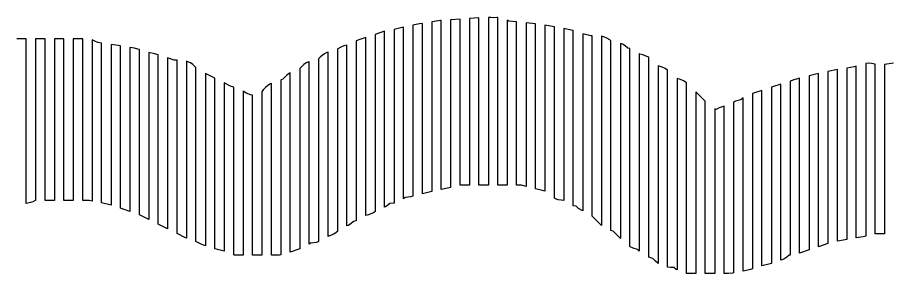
# Model space of a CAD drawing. Extents: x -6 to 1890, y -8 to 898.
# Drawn here: x 733.9 to 1104.5, y 789.7 to 898.4 of the extents above; entities that cross this region are included whole.
import ezdxf

# ---------------------------------------------------------------- set-up
doc = ezdxf.new("R2010")
doc.units = 0
doc.layers.add('PECAS_2D', color=3, linetype='Continuous')

msp = doc.modelspace()

# ---------------------------------------------------------------- linework, layer by layer
at = {"layer": 'PECAS_2D'}
msp.add_lwpolyline([(1105.344, 878.955), (1101.578, 878.484), (1101.578, 873.345), (1101.578, 872.06), (1101.578, 870.775), (1101.578, 869.491), (1101.578, 868.206), (1101.578, 866.921), (1101.578, 864.352), (1101.578, 861.782), (1101.578, 859.212), (1101.578, 856.643), (1101.578, 854.073), (1101.578, 852.788), (1101.578, 851.504), (1101.578, 850.219), (1101.578, 848.934), (1101.578, 816.814), (1101.578, 815.529), (1101.578, 814.244), (1101.578, 812.96), (1101.578, 811.675), (1101.578, 810.39), (1101.578, 806.536), (1097.578, 806.536), (1097.578, 810.396), (1097.578, 811.683), (1097.578, 812.97), (1097.578, 814.256), (1097.578, 815.543), (1097.578, 816.83), (1097.578, 849), (1097.578, 850.287), (1097.578, 851.573), (1097.578, 852.86), (1097.578, 854.147), (1097.578, 856.72), (1097.578, 859.294), (1097.578, 861.868), (1097.578, 864.441), (1097.578, 865.728), (1097.578, 867.015), (1097.578, 868.302), (1097.578, 869.588), (1097.578, 870.875), (1097.578, 872.162), (1097.578, 873.449), (1097.578, 878.596), (1097.482, 878.633), (1096.11, 878.936), (1094.7, 879.024), (1093.578, 878.92), (1093.578, 872.491), (1093.578, 871.205), (1093.578, 869.919), (1093.578, 868.633), (1093.578, 867.348), (1093.578, 866.062), (1093.578, 863.49), (1093.578, 860.919), (1093.578, 858.347), (1093.578, 855.775), (1093.578, 853.204), (1093.578, 851.918), (1093.578, 850.632), (1093.578, 849.346), (1093.578, 848.06), (1093.578, 817.201), (1093.578, 815.915), (1093.578, 814.629), (1093.578, 813.343), (1093.578, 812.057), (1093.578, 810.772), (1093.578, 805.628), (1092.458, 805.367), (1089.578, 804.887), (1089.578, 810.092), (1089.578, 811.394), (1089.578, 812.695), (1089.578, 813.997), (1089.578, 815.298), (1089.578, 847.832), (1089.578, 849.134), (1089.578, 850.435), (1089.578, 851.736), (1089.578, 853.038), (1089.578, 855.64), (1089.578, 858.243), (1089.578, 860.846), (1089.578, 863.449), (1089.578, 866.051), (1089.578, 867.353), (1089.578, 868.654), (1089.578, 869.955), (1089.578, 871.257), (1089.578, 872.558), (1089.578, 877.764), (1088.761, 877.491), (1085.578, 876.961), (1085.578, 871.765), (1085.578, 870.466), (1085.578, 869.167), (1085.578, 867.868), (1085.578, 866.569), (1085.578, 863.971), (1085.578, 861.374), (1085.578, 858.776), (1085.578, 856.178), (1085.578, 853.58), (1085.578, 852.281), (1085.578, 850.982), (1085.578, 849.683), (1085.578, 848.384), (1085.578, 847.085), (1085.578, 815.911), (1085.578, 814.612), (1085.578, 813.313), (1085.578, 812.014), (1085.578, 810.715), (1085.578, 809.416), (1085.578, 804.22), (1084.847, 804.098), (1081.578, 803.445), (1081.578, 808.648), (1081.578, 809.949), (1081.578, 811.25), (1081.578, 812.551), (1081.578, 813.851), (1081.578, 846.373), (1081.578, 847.673), (1081.578, 848.974), (1081.578, 850.275), (1081.578, 851.576), (1081.578, 854.178), (1081.578, 856.779), (1081.578, 859.381), (1081.578, 861.983), (1081.578, 864.584), (1081.578, 865.885), (1081.578, 867.186), (1081.578, 868.487), (1081.578, 869.788), (1081.578, 871.089), (1081.578, 876.292), (1077.578, 875.495), (1077.578, 870.277), (1077.578, 868.972), (1077.578, 867.668), (1077.578, 866.363), (1077.578, 865.059), (1077.578, 863.754), (1077.578, 862.45), (1077.578, 859.841), (1077.578, 857.232), (1077.578, 854.623), (1077.578, 852.014), (1077.578, 850.71), (1077.578, 849.405), (1077.578, 848.101), (1077.578, 846.796), (1077.578, 845.492), (1077.578, 812.88), (1077.578, 811.575), (1077.578, 810.271), (1077.578, 808.966), (1077.578, 807.662), (1077.578, 802.444), (1073.578, 801.111), (1073.578, 806.27), (1073.578, 807.56), (1073.578, 808.85), (1073.578, 810.14), (1073.578, 811.43), (1073.578, 846.258), (1073.578, 847.548), (1073.578, 848.838), (1073.578, 850.128), (1073.578, 852.708), (1073.578, 855.287), (1073.578, 857.867), (1073.578, 860.447), (1073.578, 861.737), (1073.578, 863.027), (1073.578, 864.317), (1073.578, 865.607), (1073.578, 866.897), (1073.578, 868.187), (1073.578, 869.477), (1073.578, 874.636), (1069.578, 873.636), (1069.578, 868.453), (1069.578, 867.157), (1069.578, 865.862), (1069.578, 864.566), (1069.578, 863.27), (1069.578, 861.974), (1069.578, 859.383), (1069.578, 856.791), (1069.578, 854.2), (1069.578, 851.608), (1069.578, 849.017), (1069.578, 847.721), (1069.578, 846.425), (1069.578, 845.129), (1069.578, 843.833), (1069.578, 810.143), (1069.578, 808.848), (1069.578, 807.552), (1069.578, 806.256), (1069.578, 804.96), (1069.578, 799.777), (1065.578, 798.444), (1065.578, 803.65), (1065.578, 804.952), (1065.578, 806.254), (1065.578, 807.555), (1065.578, 808.857), (1065.578, 842.699), (1065.578, 844.001), (1065.578, 845.302), (1065.578, 846.604), (1065.578, 847.906), (1065.578, 849.207), (1065.578, 851.81), (1065.578, 854.414), (1065.578, 857.017), (1065.578, 859.62), (1065.578, 860.922), (1065.578, 863.525), (1065.578, 864.827), (1065.578, 866.128), (1065.578, 867.43), (1065.578, 872.636), (1064.195, 872.291), (1063.524, 872.095), (1061.578, 871.446), (1061.578, 866.258), (1061.578, 864.96), (1061.578, 863.663), (1061.578, 862.366), (1061.578, 861.069), (1061.578, 858.474), (1061.578, 857.177), (1061.578, 854.583), (1061.578, 851.988), (1061.578, 849.394), (1061.578, 846.8), (1061.578, 845.502), (1061.578, 844.205), (1061.578, 841.611), (1061.578, 807.884), (1061.578, 806.586), (1061.578, 805.289), (1061.578, 803.992), (1061.578, 802.695), (1061.578, 801.398), (1061.578, 797.506), (1061.122, 797.487), (1060.077, 796.611), (1058.905, 795.896), (1057.578, 795.346), (1057.578, 800.503), (1057.578, 801.792), (1057.578, 803.081), (1057.578, 804.37), (1057.578, 805.659), (1057.578, 806.948), (1057.578, 840.464), (1057.578, 843.042), (1057.578, 844.331), (1057.578, 845.621), (1057.578, 848.199), (1057.578, 850.777), (1057.578, 853.355), (1057.578, 855.933), (1057.578, 858.511), (1057.578, 859.8), (1057.578, 861.09), (1057.578, 862.379), (1057.578, 863.668), (1057.578, 864.957), (1057.578, 870.113), (1053.578, 868.78), (1053.578, 863.624), (1053.578, 862.335), (1053.578, 861.046), (1053.578, 859.757), (1053.578, 858.468), (1053.578, 855.89), (1053.578, 854.601), (1053.578, 852.023), (1053.578, 849.446), (1053.578, 846.868), (1053.578, 844.29), (1053.578, 843.001), (1053.578, 841.712), (1053.578, 840.423), (1053.578, 839.134), (1053.578, 805.622), (1053.578, 804.333), (1053.578, 803.044), (1053.578, 801.755), (1053.578, 800.466), (1053.578, 799.177), (1053.578, 794.021), (1053.098, 793.881), (1049.578, 793.001), (1049.578, 798.135), (1049.578, 799.419), (1049.578, 800.703), (1049.578, 801.986), (1049.578, 803.27), (1049.578, 808.404), (1049.578, 837.925), (1049.578, 839.209), (1049.578, 840.492), (1049.578, 841.776), (1049.578, 843.059), (1049.578, 844.343), (1049.578, 846.91), (1049.578, 849.477), (1049.578, 852.044), (1049.578, 854.611), (1049.578, 857.178), (1049.578, 858.462), (1049.578, 859.745), (1049.578, 861.029), (1049.578, 867.446), (1045.578, 866.113), (1045.578, 859.592), (1045.578, 858.288), (1045.578, 856.984), (1045.578, 855.68), (1045.578, 854.376), (1045.578, 853.072), (1045.578, 850.463), (1045.578, 847.855), (1045.578, 845.247), (1045.578, 842.639), (1045.578, 841.334), (1045.578, 840.03), (1045.578, 838.726), (1045.578, 837.422), (1045.578, 836.118), (1045.578, 802.21), (1045.578, 800.906), (1045.578, 799.602), (1045.578, 798.298), (1045.578, 796.994), (1045.578, 791.777), (1044.72, 791.491), (1043.627, 791.201), (1041.578, 790.791), (1041.578, 795.949), (1041.578, 797.239), (1041.578, 798.528), (1041.578, 799.817), (1041.578, 801.107), (1041.578, 834.633), (1041.578, 835.922), (1041.578, 837.212), (1041.578, 838.501), (1041.578, 839.791), (1041.578, 842.369), (1041.578, 844.948), (1041.578, 847.527), (1041.578, 850.106), (1041.578, 851.396), (1041.578, 853.975), (1041.578, 855.264), (1041.578, 856.553), (1041.578, 857.843), (1041.578, 864.29), (1040.569, 863.424), (1039.451, 863.194), (1038.358, 862.821), (1037.578, 862.437), (1037.578, 855.969), (1037.578, 854.675), (1037.578, 853.381), (1037.578, 852.088), (1037.578, 850.794), (1037.578, 848.207), (1037.578, 845.619), (1037.578, 843.032), (1037.578, 840.445), (1037.578, 839.151), (1037.578, 837.857), (1037.578, 836.564), (1037.578, 835.27), (1037.578, 833.976), (1037.578, 832.683), (1037.578, 831.389), (1037.578, 801.634), (1037.578, 800.341), (1037.578, 799.047), (1037.578, 797.753), (1037.578, 796.46), (1037.578, 795.166), (1037.578, 789.991), (1037.164, 789.908), (1035.379, 789.732), (1033.578, 789.732), (1033.578, 793.604), (1033.578, 794.895), (1033.578, 796.186), (1033.578, 797.476), (1033.578, 798.767), (1033.578, 800.058), (1033.578, 829.746), (1033.578, 831.037), (1033.578, 832.328), (1033.578, 833.619), (1033.578, 834.909), (1033.578, 836.2), (1033.578, 838.782), (1033.578, 841.363), (1033.578, 843.945), (1033.578, 846.526), (1033.578, 849.108), (1033.578, 850.399), (1033.578, 851.69), (1033.578, 852.98), (1033.578, 854.271), (1033.578, 860.725), (1032.672, 860.517), (1031.388, 860.007), (1030.209, 859.317), (1029.578, 859.69), (1029.578, 854.508), (1029.578, 853.213), (1029.578, 851.917), (1029.578, 849.326), (1029.578, 848.031), (1029.578, 846.735), (1029.578, 844.144), (1029.578, 841.553), (1029.578, 836.371), (1029.578, 835.075), (1029.578, 833.78), (1029.578, 832.484), (1029.578, 831.189), (1029.578, 829.893), (1029.578, 800.096), (1029.578, 798.8), (1029.578, 797.505), (1029.578, 796.209), (1029.578, 794.914), (1029.578, 793.618), (1029.578, 789.732), (1025.578, 789.732), (1025.578, 793.581), (1025.578, 794.864), (1025.578, 796.147), (1025.578, 797.43), (1025.578, 798.713), (1025.578, 799.996), (1025.578, 832.073), (1025.578, 834.639), (1025.578, 835.922), (1025.578, 837.205), (1025.578, 839.771), (1025.578, 842.337), (1025.578, 843.62), (1025.578, 844.903), (1025.578, 846.186), (1025.578, 847.469), (1025.578, 848.752), (1025.578, 850.035), (1025.578, 851.319), (1025.578, 852.602), (1025.578, 853.885), (1025.578, 855.168), (1025.578, 856.451), (1025.578, 857.734), (1025.578, 862.866), (1021.578, 866.866), (1021.578, 861.724), (1021.578, 860.438), (1021.578, 859.153), (1021.578, 857.867), (1021.578, 856.581), (1021.578, 855.296), (1021.578, 852.725), (1021.578, 850.154), (1021.578, 848.868), (1021.578, 846.297), (1021.578, 845.011), (1021.578, 843.726), (1021.578, 842.44), (1021.578, 841.155), (1021.578, 839.869), (1021.578, 838.583), (1021.578, 837.298), (1021.578, 836.012), (1021.578, 834.727), (1021.578, 800.016), (1021.578, 798.731), (1021.578, 797.445), (1021.578, 796.16), (1021.578, 794.874), (1021.578, 793.588), (1021.578, 789.732), (1018.576, 789.732), (1017.578, 789.808), (1017.578, 794.946), (1017.578, 796.23), (1017.578, 797.515), (1017.578, 798.799), (1017.578, 800.083), (1017.578, 801.368), (1017.578, 837.332), (1017.578, 838.616), (1017.578, 839.901), (1017.578, 841.185), (1017.578, 842.47), (1017.578, 843.754), (1017.578, 845.038), (1017.578, 847.607), (1017.578, 850.176), (1017.578, 852.745), (1017.578, 854.029), (1017.578, 856.598), (1017.578, 857.883), (1017.578, 859.167), (1017.578, 860.452), (1017.578, 861.736), (1017.578, 863.02), (1017.578, 864.305), (1017.578, 870.727), (1017.482, 870.809), (1016.282, 871.551), (1014.99, 872.095), (1013.578, 872.566), (1013.578, 867.403), (1013.578, 866.112), (1013.578, 864.822), (1013.578, 863.531), (1013.578, 862.24), (1013.578, 859.659), (1013.578, 858.368), (1013.578, 857.077), (1013.578, 854.496), (1013.578, 851.914), (1013.578, 849.333), (1013.578, 848.042), (1013.578, 846.752), (1013.578, 845.461), (1013.578, 844.17), (1013.578, 841.589), (1013.578, 802.867), (1013.578, 801.577), (1013.578, 800.286), (1013.578, 798.995), (1013.578, 797.704), (1013.578, 796.414), (1013.578, 791.251), (1013.287, 791.426), (1012.222, 792.317), (1010.82, 792.317), (1009.578, 792.407), (1009.578, 797.555), (1009.578, 798.842), (1009.578, 800.129), (1009.578, 801.417), (1009.578, 802.704), (1009.578, 803.991), (1009.578, 845.18), (1009.578, 846.467), (1009.578, 847.754), (1009.578, 849.041), (1009.578, 850.328), (1009.578, 851.615), (1009.578, 854.19), (1009.578, 856.764), (1009.578, 859.338), (1009.578, 860.625), (1009.578, 861.913), (1009.578, 863.2), (1009.578, 864.487), (1009.578, 865.774), (1009.578, 867.061), (1009.578, 868.348), (1009.578, 869.636), (1009.578, 870.923), (1009.578, 876.071), (1008.527, 876.721), (1007.234, 877.266), (1005.578, 877.818), (1005.578, 872.66), (1005.578, 871.37), (1005.578, 870.081), (1005.578, 868.791), (1005.578, 867.502), (1005.578, 866.212), (1005.578, 864.923), (1005.578, 863.633), (1005.578, 862.344), (1005.578, 859.765), (1005.578, 857.186), (1005.578, 854.607), (1005.578, 853.317), (1005.578, 852.027), (1005.578, 850.738), (1005.578, 849.448), (1005.578, 848.159), (1005.578, 806.894), (1005.578, 805.605), (1005.578, 804.315), (1005.578, 803.026), (1005.578, 801.736), (1005.578, 800.447), (1005.578, 799.157), (1005.578, 793.999), (1005.267, 794.208), (1004.385, 794.982), (1003.319, 796.048), (1001.578, 796.629), (1001.578, 801.766), (1001.578, 803.051), (1001.578, 804.335), (1001.578, 805.62), (1001.578, 806.904), (1001.578, 808.188), (1001.578, 809.473), (1001.578, 850.574), (1001.578, 851.858), (1001.578, 853.143), (1001.578, 854.427), (1001.578, 855.711), (1001.578, 856.996), (1001.578, 859.565), (1001.578, 862.134), (1001.578, 863.418), (1001.578, 865.987), (1001.578, 868.556), (1001.578, 869.84), (1001.578, 871.124), (1001.578, 872.409), (1001.578, 873.693), (1001.578, 874.978), (1001.578, 876.262), (1001.578, 881.4), (1001.185, 881.664), (1000.127, 882.192), (999.014, 882.577), (997.865, 882.823), (997.578, 883.076), (997.578, 877.914), (997.578, 876.624), (997.578, 875.334), (997.578, 874.043), (997.578, 872.753), (997.578, 871.463), (997.578, 870.172), (997.578, 868.882), (997.578, 867.592), (997.578, 865.011), (997.578, 862.43), (997.578, 859.85), (997.578, 858.56), (997.578, 857.269), (997.578, 855.979), (997.578, 854.688), (997.578, 853.398), (997.578, 812.108), (997.578, 810.817), (997.578, 809.527), (997.578, 808.237), (997.578, 806.946), (997.578, 805.656), (997.578, 804.366), (997.578, 799.204), (996.856, 799.926), (995.016, 800.54), (993.724, 801.084), (993.578, 801.174), (993.578, 806.346), (993.578, 807.639), (993.578, 808.932), (993.578, 810.225), (993.578, 811.518), (993.578, 812.811), (993.578, 814.104), (993.578, 855.479), (993.578, 856.772), (993.578, 858.065), (993.578, 859.358), (993.578, 860.651), (993.578, 863.237), (993.578, 865.823), (993.578, 867.116), (993.578, 869.702), (993.578, 872.288), (993.578, 873.581), (993.578, 874.874), (993.578, 876.167), (993.578, 877.46), (993.578, 878.753), (993.578, 880.046), (993.578, 885.218), (992.695, 885.408), (991.623, 886.325), (990.399, 887.078), (989.578, 887.418), (989.578, 882.243), (989.578, 880.949), (989.578, 879.656), (989.578, 877.068), (989.578, 875.774), (989.578, 874.481), (989.578, 873.187), (989.578, 871.893), (989.578, 870.599), (989.578, 868.012), (989.578, 865.424), (989.578, 862.837), (989.578, 861.543), (989.578, 860.25), (989.578, 858.956), (989.578, 857.662), (989.578, 818.85), (989.578, 817.556), (989.578, 816.263), (989.578, 814.969), (989.578, 813.675), (989.578, 812.381), (989.578, 811.088), (989.578, 804.619), (986.515, 807.682), (985.578, 807.994), (985.578, 813.192), (985.578, 814.491), (985.578, 815.79), (985.578, 817.09), (985.578, 818.389), (985.578, 819.688), (985.578, 820.988), (985.578, 822.287), (985.578, 859.967), (985.578, 861.267), (985.578, 862.566), (985.578, 863.865), (985.578, 865.165), (985.578, 867.763), (985.578, 870.362), (985.578, 872.961), (985.578, 875.559), (985.578, 876.859), (985.578, 878.158), (985.578, 879.457), (985.578, 880.757), (985.578, 882.056), (985.578, 883.355), (985.578, 888.553), (985.086, 888.964), (983.875, 889.694), (982.558, 890.23), (981.578, 890.46), (981.578, 885.275), (981.578, 883.979), (981.578, 882.683), (981.578, 881.387), (981.578, 880.091), (981.578, 878.795), (981.578, 877.499), (981.578, 876.202), (981.578, 874.906), (981.578, 872.314), (981.578, 869.722), (981.578, 867.13), (981.578, 865.833), (981.578, 864.537), (981.578, 863.241), (981.578, 861.945), (981.578, 860.649), (981.578, 824.357), (981.578, 823.061), (981.578, 821.765), (981.578, 820.469), (981.578, 819.173), (981.578, 817.877), (981.578, 816.58), (981.578, 810.1), (981.118, 810.494), (977.578, 814.034), (977.578, 819.229), (977.578, 820.527), (977.578, 821.826), (977.578, 823.125), (977.578, 824.424), (977.578, 825.722), (977.578, 827.021), (977.578, 862.087), (977.578, 863.385), (977.578, 864.684), (977.578, 865.983), (977.578, 867.282), (977.578, 868.58), (977.578, 871.178), (977.578, 873.775), (977.578, 876.373), (977.578, 877.672), (977.578, 878.97), (977.578, 880.269), (977.578, 881.568), (977.578, 882.866), (977.578, 884.165), (977.578, 885.464), (977.578, 886.763), (977.578, 890.659), (977.04, 890.659), (973.578, 891.524), (973.578, 887.637), (973.578, 886.341), (973.578, 885.045), (973.578, 883.75), (973.578, 882.454), (973.578, 881.158), (973.578, 879.862), (973.578, 878.567), (973.578, 877.271), (973.578, 875.975), (973.578, 873.383), (973.578, 870.792), (973.578, 868.2), (973.578, 866.905), (973.578, 865.609), (973.578, 864.313), (973.578, 829.327), (973.578, 828.032), (973.578, 826.736), (973.578, 825.44), (973.578, 824.144), (973.578, 822.849), (973.578, 821.553), (973.578, 816.37), (973.042, 816.596), (971.842, 817.337), (970.768, 818.259), (969.578, 818.514), (969.578, 823.728), (969.578, 825.032), (969.578, 826.336), (969.578, 827.639), (969.578, 828.943), (969.578, 830.247), (969.578, 831.55), (969.578, 865.445), (969.578, 866.749), (969.578, 868.053), (969.578, 869.356), (969.578, 871.964), (969.578, 874.571), (969.578, 877.178), (969.578, 878.482), (969.578, 879.786), (969.578, 881.089), (969.578, 882.393), (969.578, 883.697), (969.578, 885), (969.578, 886.304), (969.578, 887.608), (969.578, 888.911), (969.578, 892.822), (968.656, 893.067), (965.578, 893.683), (965.578, 889.776), (965.578, 888.474), (965.578, 887.171), (965.578, 885.869), (965.578, 884.567), (965.578, 883.264), (965.578, 881.962), (965.578, 879.358), (965.578, 878.055), (965.578, 875.451), (965.578, 872.846), (965.578, 871.544), (965.578, 870.242), (965.578, 868.939), (965.578, 867.637), (965.578, 866.335), (965.578, 832.475), (965.578, 831.173), (965.578, 829.87), (965.578, 828.568), (965.578, 827.266), (965.578, 825.964), (965.578, 824.661), (965.578, 820.754), (964.408, 820.83), (963.237, 821.061), (962.096, 821.447), (961.578, 821.703), (961.578, 826.9), (961.578, 828.2), (961.578, 829.499), (961.578, 830.799), (961.578, 832.098), (961.578, 833.397), (961.578, 867.181), (961.578, 868.48), (961.578, 869.779), (961.578, 871.079), (961.578, 872.378), (961.578, 874.977), (961.578, 877.576), (961.578, 878.875), (961.578, 881.474), (961.578, 882.773), (961.578, 884.072), (961.578, 885.372), (961.578, 886.671), (961.578, 887.97), (961.578, 889.27), (961.578, 890.569), (961.578, 894.467), (957.578, 895.134), (957.578, 891.218), (957.578, 889.913), (957.578, 888.608), (957.578, 887.303), (957.578, 885.997), (957.578, 884.692), (957.578, 883.387), (957.578, 882.082), (957.578, 880.776), (957.578, 878.166), (957.578, 875.556), (957.578, 872.945), (957.578, 871.64), (957.578, 870.335), (957.578, 869.03), (957.578, 867.724), (957.578, 835.094), (957.578, 833.789), (957.578, 832.484), (957.578, 831.178), (957.578, 829.873), (957.578, 828.568), (957.578, 824.652), (956.569, 824.989), (953.578, 825.737), (953.578, 829.628), (953.578, 830.925), (953.578, 832.222), (953.578, 833.519), (953.578, 834.816), (953.578, 836.113), (953.578, 868.54), (953.578, 869.837), (953.578, 871.134), (953.578, 872.431), (953.578, 873.728), (953.578, 876.323), (953.578, 878.917), (953.578, 881.511), (953.578, 882.808), (953.578, 884.105), (953.578, 885.402), (953.578, 886.699), (953.578, 887.996), (953.578, 889.293), (953.578, 890.59), (953.578, 891.888), (953.578, 895.779), (949.578, 896.146), (949.578, 892.29), (949.578, 891.005), (949.578, 889.719), (949.578, 888.434), (949.578, 887.149), (949.578, 885.863), (949.578, 884.578), (949.578, 883.293), (949.578, 880.722), (949.578, 878.151), (949.578, 875.58), (949.578, 874.295), (949.578, 873.01), (949.578, 871.724), (949.578, 870.439), (949.578, 869.154), (949.578, 838.305), (949.578, 835.734), (949.578, 834.449), (949.578, 833.163), (949.578, 831.878), (949.578, 830.593), (949.578, 826.737), (947.654, 827.217), (945.578, 827.217), (945.578, 831.067), (945.578, 832.35), (945.578, 833.633), (945.578, 834.917), (945.578, 836.2), (945.578, 837.483), (945.578, 870.846), (945.578, 872.129), (945.578, 873.412), (945.578, 874.696), (945.578, 877.262), (945.578, 879.828), (945.578, 881.112), (945.578, 883.678), (945.578, 884.961), (945.578, 886.244), (945.578, 887.528), (945.578, 888.811), (945.578, 890.094), (945.578, 891.377), (945.578, 892.66), (945.578, 896.51), (942.305, 896.807), (941.578, 897.233), (941.578, 893.343), (941.578, 892.047), (941.578, 890.75), (941.578, 889.453), (941.578, 888.157), (941.578, 886.86), (941.578, 885.564), (941.578, 884.267), (941.578, 881.674), (941.578, 879.081), (941.578, 876.488), (941.578, 875.191), (941.578, 873.894), (941.578, 872.598), (941.578, 871.301), (941.578, 870.005), (941.578, 837.59), (941.578, 836.294), (941.578, 834.997), (941.578, 833.7), (941.578, 832.404), (941.578, 831.107), (941.578, 827.217), (937.578, 827.217), (937.578, 831.099), (937.578, 832.393), (937.578, 833.687), (937.578, 834.981), (937.578, 836.275), (937.578, 837.569), (937.578, 869.917), (937.578, 871.211), (937.578, 872.505), (937.578, 873.798), (937.578, 875.092), (937.578, 877.68), (937.578, 880.268), (937.578, 882.856), (937.578, 884.15), (937.578, 885.444), (937.578, 886.738), (937.578, 888.032), (937.578, 889.326), (937.578, 890.619), (937.578, 891.913), (937.578, 893.207), (937.578, 898.383), (937.186, 898.414), (935.848, 898.322), (934.556, 898.414), (933.578, 898.414), (933.578, 893.236), (933.578, 891.942), (933.578, 890.648), (933.578, 889.353), (933.578, 888.059), (933.578, 886.764), (933.578, 885.47), (933.578, 884.175), (933.578, 881.586), (933.578, 878.997), (933.578, 876.408), (933.578, 875.114), (933.578, 873.819), (933.578, 872.525), (933.578, 871.23), (933.578, 869.936), (933.578, 837.573), (933.578, 836.279), (933.578, 834.984), (933.578, 833.69), (933.578, 832.395), (933.578, 831.101), (933.578, 827.217), (929.578, 827.217), (929.578, 831.093), (929.578, 832.385), (929.578, 833.676), (929.578, 834.968), (929.578, 836.26), (929.578, 837.552), (929.578, 869.847), (929.578, 871.139), (929.578, 872.431), (929.578, 873.722), (929.578, 875.014), (929.578, 877.598), (929.578, 880.181), (929.578, 881.473), (929.578, 884.057), (929.578, 885.349), (929.578, 886.641), (929.578, 887.932), (929.578, 889.224), (929.578, 890.516), (929.578, 891.808), (929.578, 893.099), (929.578, 898.267), (925.578, 897.981), (925.578, 892.835), (925.578, 891.548), (925.578, 890.261), (925.578, 888.975), (925.578, 887.688), (925.578, 886.401), (925.578, 885.115), (925.578, 883.828), (925.578, 882.542), (925.578, 879.968), (925.578, 877.395), (925.578, 874.822), (925.578, 873.535), (925.578, 872.249), (925.578, 870.962), (925.578, 869.676), (925.578, 837.51), (925.578, 836.224), (925.578, 834.937), (925.578, 833.65), (925.578, 832.364), (925.578, 831.077), (925.578, 827.217), (921.578, 827.217), (921.578, 831.133), (921.578, 832.438), (921.578, 833.743), (921.578, 835.048), (921.578, 836.353), (921.578, 837.659), (921.578, 868.982), (921.578, 870.287), (921.578, 871.592), (921.578, 872.898), (921.578, 874.203), (921.578, 876.813), (921.578, 879.423), (921.578, 882.034), (921.578, 884.644), (921.578, 885.949), (921.578, 887.254), (921.578, 888.559), (921.578, 889.864), (921.578, 891.17), (921.578, 892.475), (921.578, 897.695), (917.578, 897.41), (917.578, 892.235), (917.578, 890.942), (917.578, 889.648), (917.578, 888.355), (917.578, 887.061), (917.578, 885.768), (917.578, 883.181), (917.578, 880.593), (917.578, 878.006), (917.578, 875.419), (917.578, 874.126), (917.578, 872.832), (917.578, 871.539), (917.578, 870.245), (917.578, 868.952), (917.578, 837.906), (917.578, 836.613), (917.578, 835.319), (917.578, 834.026), (917.578, 832.732), (917.578, 831.439), (917.578, 826.264), (916.951, 826.102), (913.578, 825.427), (913.578, 830.641), (913.578, 831.945), (913.578, 833.248), (913.578, 834.552), (913.578, 835.856), (913.578, 868.445), (913.578, 869.749), (913.578, 871.052), (913.578, 872.356), (913.578, 873.659), (913.578, 876.267), (913.578, 878.874), (913.578, 880.177), (913.578, 882.784), (913.578, 884.088), (913.578, 885.392), (913.578, 886.695), (913.578, 887.999), (913.578, 889.302), (913.578, 890.606), (913.578, 891.91), (913.578, 897.124), (913.226, 897.099), (912.378, 896.998), (909.578, 896.531), (909.578, 891.391), (909.578, 890.106), (909.578, 888.821), (909.578, 887.536), (909.578, 886.251), (909.578, 883.681), (909.578, 882.396), (909.578, 881.111), (909.578, 879.826), (909.578, 877.256), (909.578, 874.686), (909.578, 873.401), (909.578, 872.116), (909.578, 870.831), (909.578, 869.546), (909.578, 868.261), (909.578, 834.851), (909.578, 833.566), (909.578, 832.281), (909.578, 830.996), (909.578, 829.711), (909.578, 824.571), (905.578, 823.571), (905.578, 828.735), (905.578, 830.026), (905.578, 831.317), (905.578, 832.607), (905.578, 833.898), (905.578, 835.189), (905.578, 867.464), (905.578, 868.754), (905.578, 870.045), (905.578, 871.336), (905.578, 872.627), (905.578, 875.209), (905.578, 877.791), (905.578, 879.082), (905.578, 881.664), (905.578, 882.955), (905.578, 884.246), (905.578, 885.537), (905.578, 886.828), (905.578, 888.119), (905.578, 889.41), (905.578, 890.701), (905.578, 895.865), (904.334, 895.653), (901.578, 895.101), (901.578, 889.921), (901.578, 888.625), (901.578, 887.33), (901.578, 886.035), (901.578, 884.74), (901.578, 883.445), (901.578, 882.149), (901.578, 880.854), (901.578, 878.264), (901.578, 875.674), (901.578, 873.083), (901.578, 871.788), (901.578, 870.493), (901.578, 869.198), (901.578, 867.902), (901.578, 866.607), (901.578, 834.227), (901.578, 832.932), (901.578, 831.637), (901.578, 830.342), (901.578, 829.047), (901.578, 827.751), (901.578, 822.571), (900.57, 822.319), (899.475, 822.115), (898.253, 822.047), (897.578, 821.482), (897.578, 826.683), (897.578, 827.983), (897.578, 829.284), (897.578, 830.584), (897.578, 831.884), (897.578, 833.184), (897.578, 865.689), (897.578, 866.99), (897.578, 868.29), (897.578, 869.59), (897.578, 870.89), (897.578, 873.491), (897.578, 876.091), (897.578, 878.692), (897.578, 879.992), (897.578, 881.292), (897.578, 882.592), (897.578, 883.892), (897.578, 885.193), (897.578, 886.493), (897.578, 887.793), (897.578, 889.093), (897.578, 894.294), (893.578, 893.297), (893.578, 888.128), (893.578, 886.836), (893.578, 885.544), (893.578, 884.251), (893.578, 882.959), (893.578, 881.667), (893.578, 880.374), (893.578, 879.082), (893.578, 877.79), (893.578, 875.205), (893.578, 872.621), (893.578, 870.036), (893.578, 868.744), (893.578, 867.451), (893.578, 866.159), (893.578, 864.867), (893.578, 863.575), (893.578, 831.267), (893.578, 829.975), (893.578, 828.683), (893.578, 827.39), (893.578, 826.098), (893.578, 824.806), (893.578, 819.637), (893.284, 819.568), (891.79, 819.462), (890.925, 818.718), (889.961, 818.081), (889.578, 817.893), (889.578, 823.04), (889.578, 824.327), (889.578, 825.614), (889.578, 826.901), (889.578, 828.188), (889.578, 829.475), (889.578, 830.762), (889.578, 864.22), (889.578, 865.507), (889.578, 866.794), (889.578, 868.081), (889.578, 870.655), (889.578, 874.515), (889.578, 877.089), (889.578, 878.376), (889.578, 879.663), (889.578, 880.95), (889.578, 882.237), (889.578, 883.523), (889.578, 886.097), (889.578, 892.531), (885.578, 891.198), (885.578, 886.013), (885.578, 884.717), (885.578, 883.421), (885.578, 882.125), (885.578, 879.533), (885.578, 876.94), (885.578, 875.644), (885.578, 873.052), (885.578, 870.459), (885.578, 867.867), (885.578, 866.571), (885.578, 865.275), (885.578, 863.979), (885.578, 862.682), (885.578, 827.686), (885.578, 826.39), (885.578, 825.094), (885.578, 823.797), (885.578, 822.501), (885.578, 821.205), (885.578, 816.02), (884.85, 815.53), (883.792, 815.002), (882.679, 814.617), (881.578, 814.389), (881.578, 818.293), (881.578, 819.594), (881.578, 820.895), (881.578, 822.197), (881.578, 823.498), (881.578, 824.799), (881.578, 826.101), (881.578, 859.935), (881.578, 861.236), (881.578, 862.537), (881.578, 863.839), (881.578, 865.14), (881.578, 866.441), (881.578, 869.044), (881.578, 871.646), (881.578, 874.249), (881.578, 875.55), (881.578, 876.852), (881.578, 878.153), (881.578, 879.454), (881.578, 880.756), (881.578, 882.057), (881.578, 883.358), (881.578, 884.66), (881.578, 889.865), (878.681, 888.899), (877.578, 888.437), (877.578, 883.259), (877.578, 881.964), (877.578, 880.669), (877.578, 879.375), (877.578, 878.08), (877.578, 876.786), (877.578, 874.196), (877.578, 872.902), (877.578, 870.313), (877.578, 867.723), (877.578, 865.134), (877.578, 863.84), (877.578, 862.545), (877.578, 861.25), (877.578, 859.956), (877.578, 858.661), (877.578, 823.707), (877.578, 822.413), (877.578, 821.118), (877.578, 819.823), (877.578, 818.529), (877.578, 817.234), (877.578, 812.056), (876.36, 811.786), (875.295, 810.874), (874.095, 810.132), (873.578, 809.914), (873.578, 815.116), (873.578, 816.417), (873.578, 817.717), (873.578, 819.018), (873.578, 820.318), (873.578, 821.619), (873.578, 856.732), (873.578, 858.033), (873.578, 859.333), (873.578, 860.634), (873.578, 861.934), (873.578, 863.235), (873.578, 865.836), (873.578, 868.437), (873.578, 871.038), (873.578, 873.639), (873.578, 874.939), (873.578, 876.24), (873.578, 877.54), (873.578, 878.841), (873.578, 880.141), (873.578, 881.442), (873.578, 886.644), (872.335, 886.352), (871.018, 885.816), (869.807, 885.086), (869.578, 884.895), (869.578, 879.744), (869.578, 878.456), (869.578, 877.168), (869.578, 875.88), (869.578, 874.592), (869.578, 873.305), (869.578, 872.017), (869.578, 870.729), (869.578, 868.154), (869.578, 865.578), (869.578, 863.002), (869.578, 861.715), (869.578, 860.427), (869.578, 859.139), (869.578, 857.851), (869.578, 856.564), (869.578, 855.276), (869.578, 819.218), (869.578, 817.93), (869.578, 816.642), (869.578, 815.354), (869.578, 814.067), (869.578, 812.779), (869.578, 807.628), (869.023, 807.14), (868.047, 806.482), (866.988, 805.954), (865.875, 805.569), (865.578, 805.507), (865.578, 810.717), (865.578, 812.019), (865.578, 813.321), (865.578, 814.624), (865.578, 815.926), (865.578, 817.228), (865.578, 853.694), (865.578, 854.996), (865.578, 856.299), (865.578, 857.601), (865.578, 858.903), (865.578, 861.508), (865.578, 864.113), (865.578, 866.717), (865.578, 869.322), (865.578, 870.624), (865.578, 871.927), (865.578, 873.229), (865.578, 874.531), (865.578, 875.834), (865.578, 877.136), (865.578, 883.648), (865.15, 883.503), (864.071, 882.97), (863.079, 882.305), (862.198, 881.53), (861.578, 880.91), (861.578, 875.735), (861.578, 874.442), (861.578, 873.148), (861.578, 871.854), (861.578, 870.56), (861.578, 869.266), (861.578, 867.973), (861.578, 865.385), (861.578, 862.798), (861.578, 860.21), (861.578, 857.622), (861.578, 856.329), (861.578, 855.035), (861.578, 853.741), (861.578, 852.447), (861.578, 851.154), (861.578, 814.928), (861.578, 813.634), (861.578, 812.34), (861.578, 811.047), (861.578, 809.753), (861.578, 808.459), (861.578, 803.284), (860.634, 802.964), (859.463, 802.733), (858.182, 802.658), (857.578, 802.151), (857.578, 807.32), (857.578, 808.612), (857.578, 809.905), (857.578, 811.197), (857.578, 812.489), (857.578, 815.074), (857.578, 849.965), (857.578, 851.257), (857.578, 852.55), (857.578, 853.842), (857.578, 855.134), (857.578, 857.719), (857.578, 860.303), (857.578, 862.888), (857.578, 865.472), (857.578, 866.765), (857.578, 868.057), (857.578, 869.349), (857.578, 870.641), (857.578, 871.934), (857.578, 873.226), (857.578, 879.687), (857.395, 879.625), (856.315, 879.092), (855.324, 878.427), (854.442, 877.653), (853.578, 876.788), (853.578, 871.593), (853.578, 870.295), (853.578, 868.996), (853.578, 867.697), (853.578, 866.398), (853.578, 865.1), (853.578, 862.502), (853.578, 859.905), (853.578, 857.307), (853.578, 854.71), (853.578, 852.112), (853.578, 850.814), (853.578, 849.515), (853.578, 848.216), (853.578, 846.918), (853.578, 811.852), (853.578, 810.553), (853.578, 809.255), (853.578, 807.956), (853.578, 806.657), (853.578, 805.358), (853.578, 800.163), (849.578, 798.83), (849.578, 803.995), (849.578, 805.287), (849.578, 806.578), (849.578, 807.869), (849.578, 809.161), (849.578, 810.452), (849.578, 844.026), (849.578, 845.317), (849.578, 846.608), (849.578, 847.899), (849.578, 849.191), (849.578, 850.482), (849.578, 853.065), (849.578, 855.647), (849.578, 858.23), (849.578, 860.813), (849.578, 862.104), (849.578, 863.395), (849.578, 864.686), (849.578, 865.978), (849.578, 867.269), (849.578, 868.56), (849.578, 875.017), (849.044, 874.687), (847.979, 873.775), (846.438, 872.234), (845.752, 871.891), (845.578, 871.833), (845.578, 866.625), (845.578, 865.323), (845.578, 864.021), (845.578, 862.72), (845.578, 861.418), (845.578, 860.116), (845.578, 857.512), (845.578, 854.908), (845.578, 852.305), (845.578, 849.701), (845.578, 848.399), (845.578, 847.097), (845.578, 845.795), (845.578, 844.493), (845.578, 843.191), (845.578, 841.89), (845.578, 809.343), (845.578, 808.041), (845.578, 806.739), (845.578, 805.437), (845.578, 804.135), (845.578, 802.833), (845.578, 797.626), (845.046, 797.54), (844.073, 797.487), (841.578, 797.487), (841.578, 801.395), (841.578, 802.697), (841.578, 803.999), (841.578, 805.302), (841.578, 806.604), (841.578, 807.907), (841.578, 839.164), (841.578, 840.467), (841.578, 841.769), (841.578, 843.072), (841.578, 844.374), (841.578, 845.676), (841.578, 848.281), (841.578, 850.886), (841.578, 853.491), (841.578, 854.793), (841.578, 857.398), (841.578, 858.7), (841.578, 860.003), (841.578, 861.305), (841.578, 862.608), (841.578, 863.91), (841.578, 870.422), (841.241, 870.281), (840.066, 869.568), (839.007, 868.679), (838.099, 867.647), (837.578, 866.837), (837.578, 861.7), (837.578, 860.416), (837.578, 859.132), (837.578, 857.847), (837.578, 856.563), (837.578, 855.279), (837.578, 852.71), (837.578, 850.142), (837.578, 847.573), (837.578, 845.005), (837.578, 842.436), (837.578, 841.152), (837.578, 839.868), (837.578, 838.584), (837.578, 837.299), (837.578, 836.015), (837.578, 807.761), (837.578, 806.477), (837.578, 805.193), (837.578, 803.909), (837.578, 802.624), (837.578, 801.34), (837.578, 797.487), (833.578, 797.487), (833.578, 801.336), (833.578, 802.618), (833.578, 803.901), (833.578, 805.184), (833.578, 806.467), (833.578, 807.749), (833.578, 838.535), (833.578, 839.818), (833.578, 841.101), (833.578, 842.384), (833.578, 843.666), (833.578, 844.949), (833.578, 847.515), (833.578, 848.797), (833.578, 850.08), (833.578, 851.363), (833.578, 852.646), (833.578, 853.928), (833.578, 855.211), (833.578, 856.494), (833.578, 857.776), (833.578, 859.059), (833.578, 865.473), (833.307, 865.419), (832.732, 865.632), (830.879, 866.25), (829.873, 867.06), (829.578, 867.235), (829.578, 862.068), (829.578, 860.777), (829.578, 859.485), (829.578, 858.194), (829.578, 856.902), (829.578, 855.61), (829.578, 854.319), (829.578, 853.027), (829.578, 851.735), (829.578, 850.444), (829.578, 849.152), (829.578, 846.569), (829.578, 845.277), (829.578, 843.986), (829.578, 842.694), (829.578, 841.403), (829.578, 840.111), (829.578, 838.819), (829.578, 807.82), (829.578, 806.529), (829.578, 805.237), (829.578, 803.945), (829.578, 802.654), (829.578, 801.362), (829.578, 797.487), (827.269, 797.487), (825.871, 797.595), (825.578, 797.665), (825.578, 801.549), (825.578, 802.844), (825.578, 804.139), (825.578, 805.433), (825.578, 806.728), (825.578, 809.318), (825.578, 841.688), (825.578, 842.983), (825.578, 844.277), (825.578, 845.572), (825.578, 846.867), (825.578, 849.457), (825.578, 850.751), (825.578, 852.046), (825.578, 853.341), (825.578, 854.636), (825.578, 855.931), (825.578, 857.225), (825.578, 858.52), (825.578, 859.815), (825.578, 861.11), (825.578, 862.405), (825.578, 863.699), (825.578, 868.879), (824.297, 869.306), (821.578, 870.665), (821.578, 866.77), (821.578, 865.472), (821.578, 864.174), (821.578, 862.875), (821.578, 861.577), (821.578, 860.279), (821.578, 858.981), (821.578, 857.682), (821.578, 856.384), (821.578, 855.086), (821.578, 853.787), (821.578, 852.489), (821.578, 851.191), (821.578, 849.892), (821.578, 848.594), (821.578, 847.296), (821.578, 845.998), (821.578, 844.699), (821.578, 809.645), (821.578, 808.347), (821.578, 807.049), (821.578, 805.75), (821.578, 804.452), (821.578, 803.154), (821.578, 799.259), (821.508, 799.294), (817.578, 800.276), (817.578, 804.154), (817.578, 805.447), (817.578, 806.74), (817.578, 808.032), (817.578, 809.325), (817.578, 810.618), (817.578, 846.812), (817.578, 848.105), (817.578, 849.397), (817.578, 850.69), (817.578, 851.983), (817.578, 854.568), (817.578, 857.153), (817.578, 858.446), (817.578, 859.739), (817.578, 861.031), (817.578, 862.324), (817.578, 863.617), (817.578, 864.909), (817.578, 866.202), (817.578, 867.495), (817.578, 868.787), (817.578, 872.665), (813.578, 874.665), (813.578, 870.749), (813.578, 869.443), (813.578, 868.138), (813.578, 866.832), (813.578, 865.527), (813.578, 864.221), (813.578, 862.916), (813.578, 861.61), (813.578, 860.305), (813.578, 859), (813.578, 856.389), (813.578, 853.778), (813.578, 852.472), (813.578, 851.167), (813.578, 849.861), (813.578, 848.556), (813.578, 813.308), (813.578, 812.003), (813.578, 810.697), (813.578, 809.392), (813.578, 808.086), (813.578, 806.781), (813.578, 805.475), (813.578, 801.559), (812.758, 801.832), (811.566, 802.326), (809.578, 803.32), (809.578, 807.209), (809.578, 808.506), (809.578, 809.802), (809.578, 811.099), (809.578, 812.395), (809.578, 813.692), (809.578, 814.988), (809.578, 851.289), (809.578, 852.586), (809.578, 853.882), (809.578, 855.179), (809.578, 857.772), (809.578, 859.068), (809.578, 860.365), (809.578, 861.661), (809.578, 862.958), (809.578, 864.254), (809.578, 865.551), (809.578, 866.847), (809.578, 868.144), (809.578, 869.44), (809.578, 870.737), (809.578, 872.033), (809.578, 877.219), (809.144, 877.653), (808.263, 878.427), (807.271, 879.092), (806.192, 879.625), (805.578, 879.833), (805.578, 874.653), (805.578, 873.357), (805.578, 872.062), (805.578, 870.767), (805.578, 869.472), (805.578, 868.177), (805.578, 866.882), (805.578, 865.586), (805.578, 864.291), (805.578, 862.996), (805.578, 860.406), (805.578, 857.816), (805.578, 856.52), (805.578, 855.225), (805.578, 852.635), (805.578, 816.371), (805.578, 815.076), (805.578, 813.78), (805.578, 812.485), (805.578, 811.19), (805.578, 809.895), (805.578, 808.6), (805.578, 804.714), (805.103, 804.911), (801.578, 806.674), (801.578, 810.55), (801.578, 811.842), (801.578, 813.134), (801.578, 814.426), (801.578, 815.718), (801.578, 817.01), (801.578, 818.302), (801.578, 853.186), (801.578, 854.478), (801.578, 855.77), (801.578, 857.062), (801.578, 858.354), (801.578, 859.646), (801.578, 862.23), (801.578, 864.814), (801.578, 866.106), (801.578, 867.398), (801.578, 868.69), (801.578, 869.982), (801.578, 871.274), (801.578, 872.566), (801.578, 873.858), (801.578, 875.15), (801.578, 876.442), (801.578, 880.318), (800.308, 880.318), (797.578, 881.228), (797.578, 877.341), (797.578, 876.046), (797.578, 874.75), (797.578, 873.454), (797.578, 872.159), (797.578, 870.863), (797.578, 869.568), (797.578, 868.272), (797.578, 866.976), (797.578, 865.681), (797.578, 863.089), (797.578, 860.498), (797.578, 859.203), (797.578, 857.907), (797.578, 856.611), (797.578, 820.334), (797.578, 819.039), (797.578, 817.743), (797.578, 816.447), (797.578, 815.152), (797.578, 813.856), (797.578, 812.56), (797.578, 808.674), (793.578, 810.674), (793.578, 814.524), (793.578, 815.807), (793.578, 817.091), (793.578, 818.374), (793.578, 819.658), (793.578, 822.224), (793.578, 856.877), (793.578, 858.16), (793.578, 859.444), (793.578, 860.727), (793.578, 862.011), (793.578, 864.578), (793.578, 865.861), (793.578, 867.144), (793.578, 868.428), (793.578, 869.711), (793.578, 870.995), (793.578, 872.278), (793.578, 873.562), (793.578, 874.845), (793.578, 876.128), (793.578, 877.412), (793.578, 878.695), (793.578, 882.546), (792.048, 882.94), (789.578, 883.558), (789.578, 879.691), (789.578, 878.403), (789.578, 877.114), (789.578, 875.825), (789.578, 874.536), (789.578, 873.247), (789.578, 871.958), (789.578, 870.67), (789.578, 869.381), (789.578, 868.092), (789.578, 866.803), (789.578, 862.937), (789.578, 861.648), (789.578, 860.359), (789.578, 859.07), (789.578, 857.782), (789.578, 822.984), (789.578, 821.695), (789.578, 820.406), (789.578, 819.118), (789.578, 817.829), (789.578, 816.54), (789.578, 812.674), (785.578, 814.674), (785.578, 818.569), (785.578, 819.868), (785.578, 821.167), (785.578, 822.465), (785.578, 823.764), (785.578, 825.062), (785.578, 858.826), (785.578, 860.124), (785.578, 861.423), (785.578, 862.721), (785.578, 864.02), (785.578, 865.318), (785.578, 867.916), (785.578, 869.214), (785.578, 870.513), (785.578, 871.811), (785.578, 873.11), (785.578, 874.409), (785.578, 875.707), (785.578, 877.006), (785.578, 878.304), (785.578, 879.603), (785.578, 880.901), (785.578, 884.797), (784.905, 885.021), (783.524, 885.365), (781.578, 885.689), (781.578, 881.823), (781.578, 880.534), (781.578, 879.246), (781.578, 877.957), (781.578, 876.669), (781.578, 875.38), (781.578, 874.091), (781.578, 872.803), (781.578, 871.514), (781.578, 870.225), (781.578, 868.937), (781.578, 867.648), (781.578, 865.071), (781.578, 863.782), (781.578, 862.494), (781.578, 861.205), (781.578, 859.916), (781.578, 827.701), (781.578, 826.412), (781.578, 825.124), (781.578, 823.835), (781.578, 822.546), (781.578, 821.258), (781.578, 819.969), (781.578, 816.103), (777.578, 817.437), (777.578, 821.338), (777.578, 822.638), (777.578, 823.938), (777.578, 825.239), (777.578, 826.539), (777.578, 831.741), (777.578, 861.649), (777.578, 862.949), (777.578, 864.249), (777.578, 865.55), (777.578, 868.151), (777.578, 869.451), (777.578, 870.751), (777.578, 872.052), (777.578, 873.352), (777.578, 874.652), (777.578, 875.953), (777.578, 877.253), (777.578, 878.553), (777.578, 879.854), (777.578, 881.154), (777.578, 882.454), (777.578, 886.356), (775.559, 886.69), (773.578, 886.973), (773.578, 883.109), (773.578, 881.821), (773.578, 880.533), (773.578, 879.245), (773.578, 877.957), (773.578, 876.669), (773.578, 875.381), (773.578, 874.093), (773.578, 872.805), (773.578, 870.229), (773.578, 867.653), (773.578, 866.365), (773.578, 865.077), (773.578, 863.789), (773.578, 862.501), (773.578, 861.213), (773.578, 829.013), (773.578, 827.725), (773.578, 826.437), (773.578, 825.149), (773.578, 823.861), (773.578, 822.573), (773.578, 818.709), (769.578, 819.703), (769.578, 823.617), (769.578, 824.922), (769.578, 826.227), (769.578, 827.531), (769.578, 828.836), (769.578, 830.14), (769.578, 862.756), (769.578, 864.061), (769.578, 865.365), (769.578, 866.67), (769.578, 867.975), (769.578, 869.279), (769.578, 870.584), (769.578, 871.888), (769.578, 873.193), (769.578, 874.498), (769.578, 875.802), (769.578, 878.412), (769.578, 879.716), (769.578, 881.021), (769.578, 882.325), (769.578, 883.63), (769.578, 887.544), (767.973, 887.773), (766.708, 888.405), (765.578, 888.865), (765.578, 883.706), (765.578, 882.416), (765.578, 881.126), (765.578, 879.837), (765.578, 878.547), (765.578, 877.257), (765.578, 875.967), (765.578, 874.677), (765.578, 873.387), (765.578, 872.097), (765.578, 870.808), (765.578, 869.518), (765.578, 866.938), (765.578, 865.648), (765.578, 864.358), (765.578, 863.068), (765.578, 830.822), (765.578, 829.532), (765.578, 828.242), (765.578, 826.953), (765.578, 825.663), (765.578, 824.373), (765.578, 820.503), (764.323, 820.754), (761.578, 820.754), (761.578, 824.638), (761.578, 825.933), (761.578, 827.227), (761.578, 828.522), (761.578, 829.816), (761.578, 831.111), (761.578, 862.18), (761.578, 863.475), (761.578, 864.769), (761.578, 866.064), (761.578, 867.359), (761.578, 869.948), (761.578, 872.537), (761.578, 873.831), (761.578, 875.126), (761.578, 876.421), (761.578, 877.715), (761.578, 879.01), (761.578, 880.304), (761.578, 881.599), (761.578, 882.893), (761.578, 884.188), (761.578, 889.366), (757.578, 889.366), (757.578, 884.188), (757.578, 882.893), (757.578, 881.599), (757.578, 880.304), (757.578, 879.01), (757.578, 877.715), (757.578, 876.421), (757.578, 875.126), (757.578, 873.831), (757.578, 872.537), (757.578, 871.242), (757.578, 868.653), (757.578, 867.359), (757.578, 866.064), (757.578, 864.769), (757.578, 863.475), (757.578, 862.18), (757.578, 831.111), (757.578, 829.816), (757.578, 828.522), (757.578, 827.227), (757.578, 825.933), (757.578, 824.638), (757.578, 820.754), (753.578, 820.754), (753.578, 824.638), (753.578, 825.933), (753.578, 827.227), (753.578, 828.522), (753.578, 829.816), (753.578, 831.111), (753.578, 862.18), (753.578, 864.769), (753.578, 866.064), (753.578, 867.359), (753.578, 869.948), (753.578, 871.242), (753.578, 872.537), (753.578, 875.126), (753.578, 876.421), (753.578, 877.715), (753.578, 879.01), (753.578, 880.304), (753.578, 881.599), (753.578, 882.893), (753.578, 884.188), (753.578, 885.482), (753.578, 889.366), (749.578, 889.366), (749.578, 885.482), (749.578, 884.188), (749.578, 882.893), (749.578, 881.599), (749.578, 880.304), (749.578, 879.01), (749.578, 877.715), (749.578, 876.421), (749.578, 875.126), (749.578, 873.831), (749.578, 872.537), (749.578, 869.948), (749.578, 868.653), (749.578, 867.359), (749.578, 866.064), (749.578, 864.769), (749.578, 863.475), (749.578, 862.18), (749.578, 831.111), (749.578, 829.816), (749.578, 828.522), (749.578, 827.227), (749.578, 825.933), (749.578, 824.638), (749.578, 820.754), (745.578, 820.754), (745.578, 824.638), (745.578, 825.933), (745.578, 827.227), (745.578, 828.522), (745.578, 829.816), (745.578, 831.111), (745.578, 862.18), (745.578, 863.475), (745.578, 864.769), (745.578, 866.064), (745.578, 867.359), (745.578, 869.948), (745.578, 872.537), (745.578, 873.831), (745.578, 875.126), (745.578, 876.421), (745.578, 877.715), (745.578, 879.01), (745.578, 880.304), (745.578, 881.599), (745.578, 882.893), (745.578, 884.188), (745.578, 885.482), (745.578, 889.366), (741.578, 889.366), (741.578, 884.188), (741.578, 881.599), (741.578, 880.304), (741.578, 879.01), (741.578, 877.715), (741.578, 876.421), (741.578, 875.126), (741.578, 873.831), (741.578, 871.242), (741.578, 868.653), (741.578, 867.359), (741.578, 866.064), (741.578, 864.769), (741.578, 863.475), (741.578, 862.18), (741.578, 831.111), (741.578, 829.816), (741.578, 828.522), (741.578, 827.227), (741.578, 825.933), (741.578, 824.638), (741.578, 820.754), (741.461, 820.754), (740.455, 820.234), (739.387, 819.841), (738.282, 819.586), (737.578, 819.468), (737.578, 824.646), (737.578, 825.94), (737.578, 827.235), (737.578, 828.529), (737.578, 829.823), (737.578, 862.184), (737.578, 863.478), (737.578, 864.772), (737.578, 866.067), (737.578, 867.361), (737.578, 868.656), (737.578, 871.244), (737.578, 872.539), (737.578, 873.833), (737.578, 875.128), (737.578, 876.422), (737.578, 877.716), (737.578, 879.011), (737.578, 880.305), (737.578, 881.6), (737.578, 882.894), (737.578, 884.189), (737.578, 889.366), (733.578, 889.366)], dxfattribs=at)

doc.saveas('drawing.dxf')
